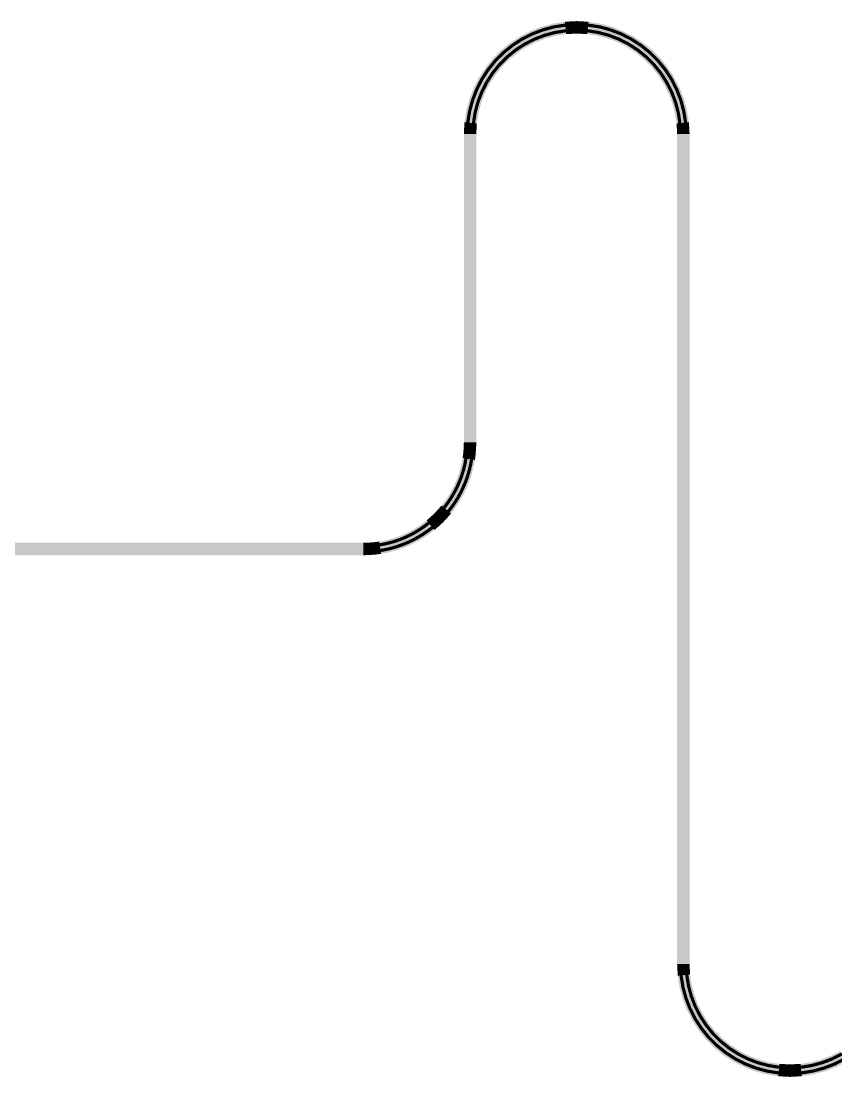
# Model space of a CAD drawing. Extents: x -200 to 7200, y -200 to 2100.
# Drawn here: x 4311.3 to 4540.5, y 801.6 to 1098.4 of the extents above; entities that cross this region are included whole.
import ezdxf

# ---------------------------------------------------------------- set-up
doc = ezdxf.new("R2010")
doc.units = 0
doc.layers.add('GAP', color=1, linetype='continuous')
doc.layers.add('PIN', color=2, linetype='continuous')

# ---------------------------------------------------------------- blocks, each defined once
blk = doc.blocks.new('R1C1BGAP')
for points in [[(4454.66, 1095.69), (4454.66, 1095.69), (4451.7, 1094.19)], [(4456.09, 1092.5), (4454.66, 1095.69), (4453.45, 1091.15), (4451.7, 1094.19)], [(4457.76, 1096.88), (4457.76, 1096.88), (4454.66, 1095.69)], [(4458.85, 1093.56), (4457.76, 1096.88), (4456.09, 1092.5), (4454.66, 1095.69)], [(4460.97, 1097.74), (4460.97, 1097.74), (4457.76, 1096.88)], [(4461.7, 1094.32), (4460.97, 1097.74), (4458.85, 1093.56), (4457.76, 1096.88)], [(4464.26, 1098.26), (4464.26, 1098.26), (4460.97, 1097.74)], [(4464.62, 1094.78), (4464.26, 1098.26), (4461.7, 1094.32), (4460.97, 1097.74)], [(4467.58, 1098.44), (4467.58, 1098.44), (4464.26, 1098.26)], [(4467.58, 1094.94), (4467.58, 1098.44), (4464.62, 1094.78), (4464.26, 1098.26)], [(4470.89, 1098.26), (4470.89, 1098.26), (4467.58, 1098.44)], [(4470.53, 1094.78), (4470.89, 1098.26), (4467.58, 1094.94), (4467.58, 1098.44)], [(4473.45, 1094.32), (4474.18, 1097.74), (4470.53, 1094.78), (4470.89, 1098.26)], [(4474.18, 1097.74), (4474.18, 1097.74), (4470.89, 1098.26)], [(4476.31, 1093.56), (4477.39, 1096.88), (4473.45, 1094.32), (4474.18, 1097.74)], [(4477.39, 1096.88), (4477.39, 1096.88), (4474.18, 1097.74)], [(4479.07, 1092.5), (4480.49, 1095.69), (4476.31, 1093.56), (4477.39, 1096.88)], [(4480.49, 1095.69), (4480.49, 1095.69), (4477.39, 1096.88)], [(4481.7, 1091.15), (4483.45, 1094.19), (4479.07, 1092.5), (4480.49, 1095.69)], [(4483.45, 1094.19), (4483.45, 1094.19), (4480.49, 1095.69)], [(4451.7, 1094.19), (4451.7, 1094.19), (4448.91, 1092.38)], [(4453.45, 1091.15), (4451.7, 1094.19), (4450.97, 1089.54), (4448.91, 1092.38)], [(4458.85, 1093.56), (4458.85, 1093.56), (4456.09, 1092.5)], [(4461.7, 1094.32), (4461.7, 1094.32), (4458.85, 1093.56)], [(4464.62, 1094.78), (4464.62, 1094.78), (4461.7, 1094.32)], [(4467.58, 1094.94), (4467.58, 1094.94), (4464.62, 1094.78)], [(4470.53, 1094.78), (4470.53, 1094.78), (4467.58, 1094.94)], [(4473.45, 1094.32), (4473.45, 1094.32), (4470.53, 1094.78)], [(4476.31, 1093.56), (4476.31, 1093.56), (4473.45, 1094.32)], [(4479.07, 1092.5), (4479.07, 1092.5), (4476.31, 1093.56)], [(4484.18, 1089.54), (4486.24, 1092.38), (4481.7, 1091.15), (4483.45, 1094.19)], [(4486.24, 1092.38), (4486.24, 1092.38), (4483.45, 1094.19)], [(4446.33, 1090.28), (4446.33, 1090.28), (4443.98, 1087.93)], [(4448.67, 1087.68), (4446.33, 1090.28), (4446.58, 1085.59), (4443.98, 1087.93)], [(4448.91, 1092.38), (4448.91, 1092.38), (4446.33, 1090.28)], [(4450.97, 1089.54), (4448.91, 1092.38), (4448.67, 1087.68), (4446.33, 1090.28)], [(4450.97, 1089.54), (4450.97, 1089.54), (4448.67, 1087.68)], [(4453.45, 1091.15), (4453.45, 1091.15), (4450.97, 1089.54)], [(4456.09, 1092.5), (4456.09, 1092.5), (4453.45, 1091.15)], [(4481.7, 1091.15), (4481.7, 1091.15), (4479.07, 1092.5)], [(4484.18, 1089.54), (4484.18, 1089.54), (4481.7, 1091.15)], [(4486.48, 1087.68), (4488.82, 1090.28), (4484.18, 1089.54), (4486.24, 1092.38)], [(4486.48, 1087.68), (4486.48, 1087.68), (4484.18, 1089.54)], [(4488.82, 1090.28), (4488.82, 1090.28), (4486.24, 1092.38)], [(4488.57, 1085.59), (4491.17, 1087.93), (4486.48, 1087.68), (4488.82, 1090.28)], [(4491.17, 1087.93), (4491.17, 1087.93), (4488.82, 1090.28)], [(4443.98, 1087.93), (4443.98, 1087.93), (4441.89, 1085.35)], [(4446.58, 1085.59), (4443.98, 1087.93), (4444.72, 1083.29), (4441.89, 1085.35)], [(4448.67, 1087.68), (4448.67, 1087.68), (4446.58, 1085.59)], [(4488.57, 1085.59), (4488.57, 1085.59), (4486.48, 1087.68)], [(4490.43, 1083.29), (4493.26, 1085.35), (4488.57, 1085.59), (4491.17, 1087.93)], [(4493.26, 1085.35), (4493.26, 1085.35), (4491.17, 1087.93)], [(4441.89, 1085.35), (4441.89, 1085.35), (4440.08, 1082.56)], [(4444.72, 1083.29), (4441.89, 1085.35), (4443.11, 1080.81), (4440.08, 1082.56)], [(4446.58, 1085.59), (4446.58, 1085.59), (4444.72, 1083.29)], [(4490.43, 1083.29), (4490.43, 1083.29), (4488.57, 1085.59)], [(4492.04, 1080.81), (4495.07, 1082.56), (4490.43, 1083.29), (4493.26, 1085.35)], [(4495.07, 1082.56), (4495.07, 1082.56), (4493.26, 1085.35)], [(4440.08, 1082.56), (4440.08, 1082.56), (4438.57, 1079.6)], [(4443.11, 1080.81), (4440.08, 1082.56), (4441.77, 1078.18), (4438.57, 1079.6)], [(4443.11, 1080.81), (4443.11, 1080.81), (4441.77, 1078.18)], [(4444.72, 1083.29), (4444.72, 1083.29), (4443.11, 1080.81)], [(4492.04, 1080.81), (4492.04, 1080.81), (4490.43, 1083.29)], [(4493.38, 1078.18), (4496.58, 1079.6), (4492.04, 1080.81), (4495.07, 1082.56)], [(4493.38, 1078.18), (4493.38, 1078.18), (4492.04, 1080.81)], [(4496.58, 1079.6), (4496.58, 1079.6), (4495.07, 1082.56)], [(4438.57, 1079.6), (4438.57, 1079.6), (4437.38, 1076.5)], [(4441.77, 1078.18), (4438.57, 1079.6), (4440.71, 1075.42), (4437.38, 1076.5)], [(4441.77, 1078.18), (4441.77, 1078.18), (4440.71, 1075.42)], [(4494.44, 1075.42), (4497.77, 1076.5), (4493.38, 1078.18), (4496.58, 1079.6)], [(4494.44, 1075.42), (4494.44, 1075.42), (4493.38, 1078.18)], [(4497.77, 1076.5), (4497.77, 1076.5), (4496.58, 1079.6)], [(4437.38, 1076.5), (4437.38, 1076.5), (4436.52, 1073.29)], [(4440.71, 1075.42), (4437.38, 1076.5), (4439.94, 1072.56), (4436.52, 1073.29)], [(4440.71, 1075.42), (4440.71, 1075.42), (4439.94, 1072.56)], [(4495.21, 1072.56), (4498.63, 1073.29), (4494.44, 1075.42), (4497.77, 1076.5)], [(4495.21, 1072.56), (4495.21, 1072.56), (4494.44, 1075.42)], [(4498.63, 1073.29), (4498.63, 1073.29), (4497.77, 1076.5)], [(4436.52, 1073.29), (4436.52, 1073.29), (4436, 1070.01)], [(4439.94, 1072.56), (4436.52, 1073.29), (4439.48, 1069.64), (4436, 1070.01)], [(4439.94, 1072.56), (4439.94, 1072.56), (4439.48, 1069.64)], [(4495.67, 1069.64), (4499.15, 1070.01), (4495.21, 1072.56), (4498.63, 1073.29)], [(4495.67, 1069.64), (4495.67, 1069.64), (4495.21, 1072.56)], [(4499.15, 1070.01), (4499.15, 1070.01), (4498.63, 1073.29)], [(4436, 1070.01), (4436, 1070.01), (4435.83, 1066.69)], [(4439.48, 1069.64), (4436, 1070.01), (4439.33, 1066.69), (4435.83, 1066.69)], [(4439.48, 1069.64), (4439.48, 1069.64), (4439.33, 1066.69)], [(4495.83, 1066.69), (4499.33, 1066.69), (4495.67, 1069.64), (4499.15, 1070.01)], [(4495.83, 1066.69), (4495.83, 1066.69), (4495.67, 1069.64)], [(4499.33, 1066.69), (4499.33, 1066.69), (4499.15, 1070.01)], [(4435.83, 1066.69), (4435.83, 980), (4439.33, 1066.69), (4439.33, 980)], [(4499.33, 833.31), (4499.33, 1066.69), (4495.83, 833.31), (4495.83, 1066.69)], [(4435.83, 980), (4435.83, 980), (4435.79, 978.52)], [(4435.83, 980), (4439.33, 980), (4435.79, 978.52), (4439.28, 978.34)], [(4439.33, 980), (4439.33, 980), (4439.28, 978.34)], [(4435.67, 977.05), (4435.67, 977.05), (4435.48, 975.58)], [(4435.67, 977.05), (4439.15, 976.68), (4435.48, 975.58), (4438.94, 975.03)], [(4435.79, 978.52), (4435.79, 978.52), (4435.67, 977.05)], [(4435.79, 978.52), (4439.28, 978.34), (4435.67, 977.05), (4439.15, 976.68)], [(4439.28, 978.34), (4439.28, 978.34), (4439.15, 976.68)], [(4435.21, 974.13), (4435.21, 974.13), (4434.86, 972.69)], [(4435.21, 974.13), (4438.63, 973.4), (4434.86, 972.69), (4438.24, 971.78)], [(4435.48, 975.58), (4435.48, 975.58), (4435.21, 974.13)], [(4435.48, 975.58), (4438.94, 975.03), (4435.21, 974.13), (4438.63, 973.4)], [(4438.94, 975.03), (4438.94, 975.03), (4438.63, 973.4)], [(4439.15, 976.68), (4439.15, 976.68), (4438.94, 975.03)], [(4434.44, 971.27), (4434.44, 971.27), (4433.95, 969.88)], [(4434.44, 971.27), (4437.77, 970.19), (4433.95, 969.88), (4437.22, 968.62)], [(4434.86, 972.69), (4434.86, 972.69), (4434.44, 971.27)], [(4434.86, 972.69), (4438.24, 971.78), (4434.44, 971.27), (4437.77, 970.19)], [(4438.24, 971.78), (4438.24, 971.78), (4437.77, 970.19)], [(4438.63, 973.4), (4438.63, 973.4), (4438.24, 971.78)], [(4433.38, 968.51), (4433.38, 968.51), (4432.75, 967.17)], [(4433.38, 968.51), (4436.58, 967.09), (4432.75, 967.17), (4435.87, 965.59)], [(4433.95, 969.88), (4433.95, 969.88), (4433.38, 968.51)], [(4433.95, 969.88), (4437.22, 968.62), (4433.38, 968.51), (4436.58, 967.09)], [(4437.22, 968.62), (4437.22, 968.62), (4436.58, 967.09)], [(4437.77, 970.19), (4437.77, 970.19), (4437.22, 968.62)], [(4432.04, 965.88), (4432.04, 965.88), (4431.27, 964.61)], [(4432.04, 965.88), (4435.07, 964.12), (4431.27, 964.61), (4434.2, 962.71)], [(4432.75, 967.17), (4432.75, 967.17), (4432.04, 965.88)], [(4432.75, 967.17), (4435.87, 965.59), (4432.04, 965.88), (4435.07, 964.12)], [(4435.87, 965.59), (4435.87, 965.59), (4435.07, 964.12)], [(4436.58, 967.09), (4436.58, 967.09), (4435.87, 965.59)], [(4429.53, 962.22), (4429.53, 962.22), (4428.57, 961.1)], [(4429.53, 962.22), (4432.25, 960.02), (4428.57, 961.1), (4431.17, 958.76)], [(4430.43, 963.4), (4430.43, 963.4), (4429.53, 962.22)], [(4430.43, 963.4), (4433.26, 961.34), (4429.53, 962.22), (4432.25, 960.02)], [(4431.27, 964.61), (4431.27, 964.61), (4430.43, 963.4)], [(4431.27, 964.61), (4434.2, 962.71), (4430.43, 963.4), (4433.26, 961.34)], [(4434.2, 962.71), (4434.2, 962.71), (4433.26, 961.34)], [(4435.07, 964.12), (4435.07, 964.12), (4434.2, 962.71)], [(4426.48, 959.01), (4426.48, 959.01), (4425.35, 958.05)], [(4426.48, 959.01), (4428.82, 956.41), (4425.35, 958.05), (4427.56, 955.33)], [(4427.55, 960.02), (4427.55, 960.02), (4426.48, 959.01)], [(4427.55, 960.02), (4430.03, 957.55), (4426.48, 959.01), (4428.82, 956.41)], [(4428.57, 961.1), (4428.57, 961.1), (4427.55, 960.02)], [(4428.57, 961.1), (4431.17, 958.76), (4427.55, 960.02), (4430.03, 957.55)], [(4432.25, 960.02), (4432.25, 960.02), (4431.17, 958.76)], [(4433.26, 961.34), (4433.26, 961.34), (4432.25, 960.02)], [(4422.96, 956.31), (4422.96, 956.31), (4421.7, 955.53)], [(4422.96, 956.31), (4424.87, 953.37), (4421.7, 955.53), (4423.45, 952.5)], [(4424.18, 957.15), (4424.18, 957.15), (4422.96, 956.31)], [(4424.18, 957.15), (4426.24, 954.31), (4422.96, 956.31), (4424.87, 953.37)], [(4425.35, 958.05), (4425.35, 958.05), (4424.18, 957.15)], [(4425.35, 958.05), (4427.56, 955.33), (4424.18, 957.15), (4426.24, 954.31)], [(4428.82, 956.41), (4428.82, 956.41), (4427.56, 955.33)], [(4430.03, 957.55), (4430.03, 957.55), (4428.82, 956.41)], [(4431.17, 958.76), (4431.17, 958.76), (4430.03, 957.55)], [(4416.31, 953.13), (4416.31, 953.13), (4414.89, 952.71)], [(4416.31, 953.13), (4417.39, 949.8), (4414.89, 952.71), (4415.79, 949.33)], [(4417.7, 953.63), (4417.7, 953.63), (4416.31, 953.13)], [(4417.7, 953.63), (4418.95, 950.36), (4416.31, 953.13), (4417.39, 949.8)], [(4419.07, 954.19), (4419.07, 954.19), (4417.7, 953.63)], [(4419.07, 954.19), (4420.49, 950.99), (4417.7, 953.63), (4418.95, 950.36)], [(4420.4, 954.83), (4420.4, 954.83), (4419.07, 954.19)], [(4420.4, 954.83), (4421.99, 951.71), (4419.07, 954.19), (4420.49, 950.99)], [(4421.7, 955.53), (4421.7, 955.53), (4420.4, 954.83)], [(4421.7, 955.53), (4423.45, 952.5), (4420.4, 954.83), (4421.99, 951.71)], [(4424.87, 953.37), (4424.87, 953.37), (4423.45, 952.5)], [(4426.24, 954.31), (4426.24, 954.31), (4424.87, 953.37)], [(4427.56, 955.33), (4427.56, 955.33), (4426.24, 954.31)], [(4407.58, 951.75), (3201.75, 951.75), (4407.58, 948.25), (3201.75, 948.25)], [(4409.05, 951.79), (4409.05, 951.79), (4407.58, 951.75)], [(4409.05, 951.79), (4409.24, 948.29), (4407.58, 951.75), (4407.58, 948.25)], [(4410.53, 951.9), (4410.53, 951.9), (4409.05, 951.79)], [(4410.53, 951.9), (4410.89, 948.42), (4409.05, 951.79), (4409.24, 948.29)], [(4412, 952.1), (4412, 952.1), (4410.53, 951.9)], [(4412, 952.1), (4412.54, 948.64), (4410.53, 951.9), (4410.89, 948.42)], [(4413.45, 952.37), (4413.45, 952.37), (4412, 952.1)], [(4413.45, 952.37), (4414.18, 948.94), (4412, 952.1), (4412.54, 948.64)], [(4414.89, 952.71), (4414.89, 952.71), (4413.45, 952.37)], [(4414.89, 952.71), (4415.79, 949.33), (4413.45, 952.37), (4414.18, 948.94)], [(4418.95, 950.36), (4418.95, 950.36), (4417.39, 949.8)], [(4420.49, 950.99), (4420.49, 950.99), (4418.95, 950.36)], [(4421.99, 951.71), (4421.99, 951.71), (4420.49, 950.99)], [(4423.45, 952.5), (4423.45, 952.5), (4421.99, 951.71)], [(4409.24, 948.29), (4409.24, 948.29), (4407.58, 948.25)], [(4410.89, 948.42), (4410.89, 948.42), (4409.24, 948.29)], [(4412.54, 948.64), (4412.54, 948.64), (4410.89, 948.42)], [(4414.18, 948.94), (4414.18, 948.94), (4412.54, 948.64)], [(4415.79, 949.33), (4415.79, 949.33), (4414.18, 948.94)], [(4417.39, 949.8), (4417.39, 949.8), (4415.79, 949.33)], [(4496, 829.99), (4496, 829.99), (4495.83, 833.31)], [(4499.48, 830.36), (4496, 829.99), (4499.33, 833.31), (4495.83, 833.31)], [(4499.48, 830.36), (4499.48, 830.36), (4499.33, 833.31)], [(4499.94, 827.44), (4496.52, 826.71), (4499.48, 830.36), (4496, 829.99)], [(4496.52, 826.71), (4496.52, 826.71), (4496, 829.99)], [(4499.94, 827.44), (4499.94, 827.44), (4499.48, 830.36)], [(4500.71, 824.58), (4497.38, 823.5), (4499.94, 827.44), (4496.52, 826.71)], [(4497.38, 823.5), (4497.38, 823.5), (4496.52, 826.71)], [(4500.71, 824.58), (4500.71, 824.58), (4499.94, 827.44)], [(4501.77, 821.82), (4498.57, 820.4), (4500.71, 824.58), (4497.38, 823.5)], [(4498.57, 820.4), (4498.57, 820.4), (4497.38, 823.5)], [(4501.77, 821.82), (4501.77, 821.82), (4500.71, 824.58)], [(4503.11, 819.19), (4500.08, 817.44), (4501.77, 821.82), (4498.57, 820.4)], [(4500.08, 817.44), (4500.08, 817.44), (4498.57, 820.4)], [(4503.11, 819.19), (4503.11, 819.19), (4501.77, 821.82)], [(4504.72, 816.71), (4501.89, 814.65), (4503.11, 819.19), (4500.08, 817.44)], [(4501.89, 814.65), (4501.89, 814.65), (4500.08, 817.44)], [(4506.58, 814.41), (4503.98, 812.07), (4504.72, 816.71), (4501.89, 814.65)], [(4504.72, 816.71), (4504.72, 816.71), (4503.11, 819.19)], [(4506.58, 814.41), (4506.58, 814.41), (4504.72, 816.71)], [(4503.98, 812.07), (4503.98, 812.07), (4501.89, 814.65)], [(4508.67, 812.32), (4506.33, 809.72), (4506.58, 814.41), (4503.98, 812.07)], [(4508.67, 812.32), (4508.67, 812.32), (4506.58, 814.41)], [(4506.33, 809.72), (4506.33, 809.72), (4503.98, 812.07)], [(4510.97, 810.46), (4508.91, 807.62), (4508.67, 812.32), (4506.33, 809.72)], [(4510.97, 810.46), (4510.97, 810.46), (4508.67, 812.32)], [(4508.91, 807.62), (4508.91, 807.62), (4506.33, 809.72)], [(4513.45, 808.85), (4511.7, 805.81), (4510.97, 810.46), (4508.91, 807.62)], [(4511.7, 805.81), (4511.7, 805.81), (4508.91, 807.62)], [(4513.45, 808.85), (4513.45, 808.85), (4510.97, 810.46)], [(4516.09, 807.5), (4514.66, 804.31), (4513.45, 808.85), (4511.7, 805.81)], [(4516.09, 807.5), (4516.09, 807.5), (4513.45, 808.85)], [(4541.7, 808.85), (4541.7, 808.85), (4539.07, 807.5)], [(4541.7, 808.85), (4543.45, 805.81), (4539.07, 807.5), (4540.49, 804.31)], [(4514.66, 804.31), (4514.66, 804.31), (4511.7, 805.81)], [(4518.85, 806.44), (4517.76, 803.12), (4516.09, 807.5), (4514.66, 804.31)], [(4518.85, 806.44), (4518.85, 806.44), (4516.09, 807.5)], [(4521.7, 805.68), (4520.97, 802.26), (4518.85, 806.44), (4517.76, 803.12)], [(4521.7, 805.68), (4521.7, 805.68), (4518.85, 806.44)], [(4524.62, 805.22), (4524.26, 801.74), (4521.7, 805.68), (4520.97, 802.26)], [(4524.62, 805.22), (4524.62, 805.22), (4521.7, 805.68)], [(4527.58, 805.06), (4527.58, 801.56), (4524.62, 805.22), (4524.26, 801.74)], [(4527.58, 805.06), (4527.58, 805.06), (4524.62, 805.22)], [(4530.53, 805.22), (4530.53, 805.22), (4527.58, 805.06)], [(4530.53, 805.22), (4530.89, 801.74), (4527.58, 805.06), (4527.58, 801.56)], [(4533.45, 805.68), (4533.45, 805.68), (4530.53, 805.22)], [(4533.45, 805.68), (4534.18, 802.26), (4530.53, 805.22), (4530.89, 801.74)], [(4536.31, 806.44), (4536.31, 806.44), (4533.45, 805.68)], [(4536.31, 806.44), (4537.39, 803.12), (4533.45, 805.68), (4534.18, 802.26)], [(4539.07, 807.5), (4539.07, 807.5), (4536.31, 806.44)], [(4539.07, 807.5), (4540.49, 804.31), (4536.31, 806.44), (4537.39, 803.12)], [(4517.76, 803.12), (4517.76, 803.12), (4514.66, 804.31)], [(4520.97, 802.26), (4520.97, 802.26), (4517.76, 803.12)], [(4524.26, 801.74), (4524.26, 801.74), (4520.97, 802.26)], [(4527.58, 801.56), (4527.58, 801.56), (4524.26, 801.74)], [(4530.89, 801.74), (4530.89, 801.74), (4527.58, 801.56)], [(4534.18, 802.26), (4534.18, 802.26), (4530.89, 801.74)], [(4537.39, 803.12), (4537.39, 803.12), (4534.18, 802.26)], [(4540.49, 804.31), (4540.49, 804.31), (4537.39, 803.12)]]:
    blk.add_solid(points)
blk = doc.blocks.new('R1C1BPIN')
for points in [[(4458.2, 1095.55), (4457.92, 1096.41), (4455.23, 1094.41), (4454.87, 1095.24)], [(4461.27, 1096.38), (4461.08, 1097.26), (4458.2, 1095.55), (4457.92, 1096.41)], [(4461.6, 1094.81), (4461.41, 1095.69), (4458.69, 1094.03), (4458.41, 1094.89)], [(4464.4, 1096.87), (4464.31, 1097.77), (4461.27, 1096.38), (4461.08, 1097.26)], [(4464.57, 1095.28), (4464.48, 1096.18), (4461.6, 1094.81), (4461.41, 1095.69)], [(4467.58, 1097.04), (4467.58, 1097.94), (4464.4, 1096.87), (4464.31, 1097.77)], [(4467.58, 1095.44), (4467.58, 1096.34), (4464.57, 1095.28), (4464.48, 1096.18)], [(4470.75, 1096.87), (4470.84, 1097.77), (4467.58, 1097.04), (4467.58, 1097.94)], [(4470.58, 1095.28), (4470.68, 1096.18), (4467.58, 1095.44), (4467.58, 1096.34)], [(4473.55, 1094.81), (4473.74, 1095.69), (4470.58, 1095.28), (4470.68, 1096.18)], [(4473.89, 1096.38), (4474.07, 1097.26), (4470.75, 1096.87), (4470.84, 1097.77)], [(4476.46, 1094.03), (4476.74, 1094.89), (4473.55, 1094.81), (4473.74, 1095.69)], [(4476.95, 1095.55), (4477.23, 1096.41), (4473.89, 1096.38), (4474.07, 1097.26)], [(4479.92, 1094.41), (4480.29, 1095.24), (4476.95, 1095.55), (4477.23, 1096.41)], [(4452.4, 1092.97), (4451.95, 1093.75), (4449.74, 1091.24), (4449.21, 1091.97)], [(4455.23, 1094.41), (4454.87, 1095.24), (4452.4, 1092.97), (4451.95, 1093.75)], [(4455.88, 1092.95), (4455.52, 1093.78), (4453.2, 1091.59), (4452.75, 1092.37)], [(4458.69, 1094.03), (4458.41, 1094.89), (4455.88, 1092.95), (4455.52, 1093.78)], [(4479.27, 1092.95), (4479.64, 1093.78), (4476.46, 1094.03), (4476.74, 1094.89)], [(4481.95, 1091.59), (4482.4, 1092.37), (4479.27, 1092.95), (4479.64, 1093.78)], [(4482.75, 1092.97), (4483.2, 1093.75), (4479.92, 1094.41), (4480.29, 1095.24)], [(4485.42, 1091.24), (4485.94, 1091.97), (4482.75, 1092.97), (4483.2, 1093.75)], [(4447.27, 1089.24), (4446.67, 1089.91), (4445.02, 1087), (4444.35, 1087.6)], [(4449.74, 1091.24), (4449.21, 1091.97), (4447.27, 1089.24), (4446.67, 1089.91)], [(4450.68, 1089.95), (4450.15, 1090.68), (4448.34, 1088.05), (4447.74, 1088.72)], [(4453.2, 1091.59), (4452.75, 1092.37), (4450.68, 1089.95), (4450.15, 1090.68)], [(4484.47, 1089.95), (4485, 1090.68), (4481.95, 1091.59), (4482.4, 1092.37)], [(4486.81, 1088.05), (4487.42, 1088.72), (4484.47, 1089.95), (4485, 1090.68)], [(4487.88, 1089.24), (4488.49, 1089.91), (4485.42, 1091.24), (4485.94, 1091.97)], [(4490.13, 1087), (4490.8, 1087.6), (4487.88, 1089.24), (4488.49, 1089.91)], [(4445.02, 1087), (4444.35, 1087.6), (4443.02, 1084.53), (4442.29, 1085.06)], [(4448.34, 1088.05), (4447.74, 1088.72), (4446.21, 1085.93), (4445.54, 1086.53)], [(4488.94, 1085.93), (4489.61, 1086.53), (4486.81, 1088.05), (4487.42, 1088.72)], [(4492.13, 1084.53), (4492.86, 1085.06), (4490.13, 1087), (4490.8, 1087.6)], [(4443.02, 1084.53), (4442.29, 1085.06), (4441.29, 1081.86), (4440.51, 1082.31)], [(4444.32, 1083.59), (4443.59, 1084.12), (4442.68, 1081.06), (4441.9, 1081.51)], [(4446.21, 1085.93), (4445.54, 1086.53), (4444.32, 1083.59), (4443.59, 1084.12)], [(4490.84, 1083.59), (4491.56, 1084.12), (4488.94, 1085.93), (4489.61, 1086.53)], [(4492.47, 1081.06), (4493.25, 1081.51), (4490.84, 1083.59), (4491.56, 1084.12)], [(4493.86, 1081.86), (4494.64, 1082.31), (4492.13, 1084.53), (4492.86, 1085.06)], [(4441.29, 1081.86), (4440.51, 1082.31), (4439.85, 1079.03), (4439.03, 1079.4)], [(4442.68, 1081.06), (4441.9, 1081.51), (4441.31, 1078.38), (4440.49, 1078.75)], [(4493.84, 1078.38), (4494.66, 1078.75), (4492.47, 1081.06), (4493.25, 1081.51)], [(4495.3, 1079.03), (4496.12, 1079.4), (4493.86, 1081.86), (4494.64, 1082.31)], [(4439.85, 1079.03), (4439.03, 1079.4), (4438.71, 1076.07), (4437.86, 1076.35)], [(4441.31, 1078.38), (4440.49, 1078.75), (4440.23, 1075.57), (4439.38, 1075.85)], [(4494.92, 1075.57), (4495.77, 1075.85), (4493.84, 1078.38), (4494.66, 1078.75)], [(4496.44, 1076.07), (4497.3, 1076.35), (4495.3, 1079.03), (4496.12, 1079.4)], [(4438.71, 1076.07), (4437.86, 1076.35), (4437.89, 1073), (4437.01, 1073.19)], [(4440.23, 1075.57), (4439.38, 1075.85), (4439.45, 1072.67), (4438.57, 1072.85)], [(4495.7, 1072.67), (4496.58, 1072.85), (4494.92, 1075.57), (4495.77, 1075.85)], [(4497.26, 1073), (4498.14, 1073.19), (4496.44, 1076.07), (4497.3, 1076.35)], [(4437.89, 1073), (4437.01, 1073.19), (4437.39, 1069.86), (4436.5, 1069.96)], [(4439.45, 1072.67), (4438.57, 1072.85), (4438.98, 1069.69), (4438.09, 1069.79)], [(4496.17, 1069.69), (4497.06, 1069.79), (4495.7, 1072.67), (4496.58, 1072.85)], [(4497.76, 1069.86), (4498.65, 1069.96), (4497.26, 1073), (4498.14, 1073.19)], [(4437.39, 1069.86), (4436.5, 1069.96), (4437.23, 1066.69), (4436.33, 1066.69)], [(4438.98, 1069.69), (4438.09, 1069.79), (4438.83, 1066.69), (4437.93, 1066.69)], [(4496.33, 1066.69), (4497.23, 1066.69), (4496.17, 1069.69), (4497.06, 1069.79)], [(4497.93, 1066.69), (4498.83, 1066.69), (4497.76, 1069.86), (4498.65, 1069.96)], [(4437.23, 1066.69), (4437.23, 980), (4436.33, 1066.69), (4436.33, 980)], [(4437.93, 1066.69), (4437.93, 980), (4438.83, 1066.69), (4438.83, 980)], [(4497.23, 833.31), (4497.23, 1066.69), (4496.33, 833.31), (4496.33, 1066.69)], [(4497.93, 833.31), (4497.93, 1066.69), (4498.83, 833.31), (4498.83, 1066.69)], [(4436.33, 980), (4437.23, 980), (4436.29, 978.5), (4437.19, 978.45)], [(4437.93, 980), (4438.83, 980), (4437.88, 978.41), (4438.78, 978.36)], [(4436.17, 976.99), (4437.06, 976.9), (4435.97, 975.5), (4436.86, 975.36)], [(4436.29, 978.5), (4437.19, 978.45), (4436.17, 976.99), (4437.06, 976.9)], [(4437.76, 976.83), (4438.65, 976.73), (4437.55, 975.25), (4438.44, 975.11)], [(4437.88, 978.41), (4438.78, 978.36), (4437.76, 976.83), (4438.65, 976.73)], [(4435.7, 974.02), (4436.58, 973.84), (4435.35, 972.56), (4436.22, 972.33)], [(4435.97, 975.5), (4436.86, 975.36), (4435.7, 974.02), (4436.58, 973.84)], [(4437.55, 975.25), (4438.44, 975.11), (4437.26, 973.69), (4438.14, 973.5)], [(4434.92, 971.12), (4435.77, 970.84), (4434.42, 969.7), (4435.26, 969.37)], [(4435.35, 972.56), (4436.22, 972.33), (4434.92, 971.12), (4435.77, 970.84)], [(4436.89, 972.14), (4437.76, 971.91), (4436.44, 970.62), (4437.3, 970.34)], [(4437.26, 973.69), (4438.14, 973.5), (4436.89, 972.14), (4437.76, 971.91)], [(4433.84, 968.31), (4434.66, 967.94), (4433.19, 966.95), (4433.99, 966.54)], [(4434.42, 969.7), (4435.26, 969.37), (4433.84, 968.31), (4434.66, 967.94)], [(4435.91, 969.12), (4436.75, 968.8), (4435.3, 967.66), (4436.12, 967.29)], [(4436.44, 970.62), (4437.3, 970.34), (4435.91, 969.12), (4436.75, 968.8)], [(4432.47, 965.62), (4433.25, 965.17), (4431.69, 964.34), (4432.44, 963.85)], [(4433.19, 966.95), (4433.99, 966.54), (4432.47, 965.62), (4433.25, 965.17)], [(4434.62, 966.22), (4435.42, 965.81), (4433.86, 964.82), (4434.64, 964.37)], [(4435.3, 967.66), (4436.12, 967.29), (4434.62, 966.22), (4435.42, 965.81)], [(4429.92, 961.91), (4430.62, 961.34), (4428.94, 960.76), (4429.61, 960.16)], [(4430.84, 963.1), (4431.56, 962.57), (4429.92, 961.91), (4430.62, 961.34)], [(4431.69, 964.34), (4432.44, 963.85), (4430.84, 963.1), (4431.56, 962.57)], [(4432.13, 962.16), (4432.86, 961.63), (4431.16, 960.9), (4431.86, 960.33)], [(4433.03, 963.47), (4433.78, 962.98), (4432.13, 962.16), (4432.86, 961.63)], [(4433.86, 964.82), (4434.64, 964.37), (4433.03, 963.47), (4433.78, 962.98)], [(4427.91, 959.67), (4428.54, 959.03), (4426.81, 958.63), (4427.42, 957.97)], [(4428.94, 960.76), (4429.61, 960.16), (4427.91, 959.67), (4428.54, 959.03)], [(4430.13, 959.69), (4430.8, 959.09), (4429.04, 958.54), (4429.67, 957.9)], [(4431.16, 960.9), (4431.86, 960.33), (4430.13, 959.69), (4430.8, 959.09)], [(4424.47, 956.74), (4425, 956.01), (4423.23, 955.89), (4423.72, 955.13)], [(4425.67, 957.66), (4426.24, 956.96), (4424.47, 956.74), (4425, 956.01)], [(4426.68, 956.41), (4427.24, 955.71), (4425.42, 955.45), (4425.94, 954.72)], [(4426.81, 958.63), (4427.42, 957.97), (4425.67, 957.66), (4426.24, 956.96)], [(4427.88, 957.45), (4428.49, 956.78), (4426.68, 956.41), (4427.24, 955.71)], [(4429.04, 958.54), (4429.67, 957.9), (4427.88, 957.45), (4428.49, 956.78)], [(4417.88, 953.16), (4418.2, 952.32), (4416.46, 952.66), (4416.74, 951.8)], [(4419.27, 953.74), (4419.64, 952.91), (4417.88, 953.16), (4418.2, 952.32)], [(4420.63, 954.38), (4421.04, 953.58), (4419.27, 953.74), (4419.64, 952.91)], [(4421.95, 955.1), (4422.4, 954.32), (4420.63, 954.38), (4421.04, 953.58)], [(4422.75, 953.72), (4423.2, 952.94), (4421.35, 952.96), (4421.76, 952.16)], [(4423.23, 955.89), (4423.72, 955.13), (4421.95, 955.1), (4422.4, 954.32)], [(4424.11, 954.55), (4424.6, 953.79), (4422.75, 953.72), (4423.2, 952.94)], [(4425.42, 955.45), (4425.94, 954.72), (4424.11, 954.55), (4424.6, 953.79)], [(4407.58, 950.35), (3201.75, 950.35), (4407.58, 951.25), (3201.75, 951.25)], [(4409.08, 951.29), (4409.13, 950.39), (4407.58, 951.25), (4407.58, 950.35)], [(4410.58, 951.41), (4410.68, 950.51), (4409.08, 951.29), (4409.13, 950.39)], [(4412.07, 951.6), (4412.21, 950.72), (4410.58, 951.41), (4410.68, 950.51)], [(4412.32, 950.02), (4412.46, 949.13), (4410.75, 949.82), (4410.84, 948.92)], [(4413.55, 951.88), (4413.74, 951), (4412.07, 951.6), (4412.21, 950.72)], [(4413.89, 950.31), (4414.07, 949.43), (4412.32, 950.02), (4412.46, 949.13)], [(4415.02, 952.23), (4415.25, 951.36), (4413.55, 951.88), (4413.74, 951)], [(4415.43, 950.68), (4415.66, 949.81), (4413.89, 950.31), (4414.07, 949.43)], [(4416.46, 952.66), (4416.74, 951.8), (4415.02, 952.23), (4415.25, 951.36)], [(4416.95, 951.14), (4417.23, 950.28), (4415.43, 950.68), (4415.66, 949.81)], [(4418.45, 951.67), (4418.77, 950.83), (4416.95, 951.14), (4417.23, 950.28)], [(4419.92, 952.27), (4420.29, 951.45), (4418.45, 951.67), (4418.77, 950.83)], [(4421.35, 952.96), (4421.76, 952.16), (4419.92, 952.27), (4420.29, 951.45)], [(4407.58, 949.65), (3201.75, 949.65), (4407.58, 948.75), (3201.75, 948.75)], [(4409.16, 949.69), (4409.21, 948.79), (4407.58, 949.65), (4407.58, 948.75)], [(4410.75, 949.82), (4410.84, 948.92), (4409.16, 949.69), (4409.21, 948.79)], [(4497.39, 830.14), (4496.5, 830.04), (4497.23, 833.31), (4496.33, 833.31)], [(4498.98, 830.31), (4498.09, 830.21), (4498.83, 833.31), (4497.93, 833.31)], [(4497.89, 827), (4497.01, 826.81), (4497.39, 830.14), (4496.5, 830.04)], [(4499.45, 827.33), (4498.57, 827.15), (4498.98, 830.31), (4498.09, 830.21)], [(4498.71, 823.93), (4497.86, 823.65), (4497.89, 827), (4497.01, 826.81)], [(4500.23, 824.43), (4499.38, 824.15), (4499.45, 827.33), (4498.57, 827.15)], [(4499.85, 820.97), (4499.03, 820.6), (4498.71, 823.93), (4497.86, 823.65)], [(4501.31, 821.62), (4500.49, 821.25), (4500.23, 824.43), (4499.38, 824.15)], [(4501.29, 818.14), (4500.51, 817.69), (4499.85, 820.97), (4499.03, 820.6)], [(4502.68, 818.94), (4501.9, 818.49), (4501.31, 821.62), (4500.49, 821.25)], [(4503.02, 815.47), (4502.29, 814.94), (4501.29, 818.14), (4500.51, 817.69)], [(4504.32, 816.41), (4503.59, 815.88), (4502.68, 818.94), (4501.9, 818.49)], [(4505.02, 813), (4504.35, 812.4), (4503.02, 815.47), (4502.29, 814.94)], [(4506.21, 814.07), (4505.54, 813.47), (4504.32, 816.41), (4503.59, 815.88)], [(4508.34, 811.95), (4507.74, 811.28), (4506.21, 814.07), (4505.54, 813.47)], [(4507.27, 810.76), (4506.67, 810.09), (4505.02, 813), (4504.35, 812.4)], [(4509.74, 808.76), (4509.21, 808.03), (4507.27, 810.76), (4506.67, 810.09)], [(4510.68, 810.05), (4510.15, 809.32), (4508.34, 811.95), (4507.74, 811.28)], [(4512.4, 807.03), (4511.95, 806.25), (4509.74, 808.76), (4509.21, 808.03)], [(4513.2, 808.41), (4512.75, 807.63), (4510.68, 810.05), (4510.15, 809.32)], [(4515.88, 807.05), (4515.52, 806.22), (4513.2, 808.41), (4512.75, 807.63)], [(4541.95, 808.41), (4542.4, 807.63), (4539.27, 807.05), (4539.64, 806.22)], [(4515.23, 805.59), (4514.87, 804.76), (4512.4, 807.03), (4511.95, 806.25)], [(4518.2, 804.45), (4517.92, 803.59), (4515.23, 805.59), (4514.87, 804.76)], [(4518.69, 805.97), (4518.41, 805.11), (4515.88, 807.05), (4515.52, 806.22)], [(4521.6, 805.19), (4521.41, 804.31), (4518.69, 805.97), (4518.41, 805.11)], [(4524.57, 804.72), (4524.48, 803.82), (4521.6, 805.19), (4521.41, 804.31)], [(4527.58, 804.56), (4527.58, 803.66), (4524.57, 804.72), (4524.48, 803.82)], [(4530.58, 804.72), (4530.68, 803.82), (4527.58, 804.56), (4527.58, 803.66)], [(4533.55, 805.19), (4533.74, 804.31), (4530.58, 804.72), (4530.68, 803.82)], [(4536.46, 805.97), (4536.74, 805.11), (4533.55, 805.19), (4533.74, 804.31)], [(4539.27, 807.05), (4539.64, 806.22), (4536.46, 805.97), (4536.74, 805.11)], [(4539.92, 805.59), (4540.29, 804.76), (4536.95, 804.45), (4537.23, 803.59)], [(4542.75, 807.03), (4543.2, 806.25), (4539.92, 805.59), (4540.29, 804.76)], [(4521.27, 803.62), (4521.08, 802.74), (4518.2, 804.45), (4517.92, 803.59)], [(4524.4, 803.13), (4524.31, 802.23), (4521.27, 803.62), (4521.08, 802.74)], [(4527.58, 802.96), (4527.58, 802.06), (4524.4, 803.13), (4524.31, 802.23)], [(4530.75, 803.13), (4530.84, 802.23), (4527.58, 802.96), (4527.58, 802.06)], [(4533.89, 803.62), (4534.07, 802.74), (4530.75, 803.13), (4530.84, 802.23)], [(4536.95, 804.45), (4537.23, 803.59), (4533.89, 803.62), (4534.07, 802.74)]]:
    blk.add_solid(points)

msp = doc.modelspace()

# ---------------------------------------------------------------- block references
at = {"layer": 'gap'}
msp.add_blockref('R1C1BGAP', (0, 0), dxfattribs=at)
at = {"layer": 'pin'}
msp.add_blockref('R1C1BPIN', (0, 0), dxfattribs=at)

doc.saveas('drawing.dxf')
